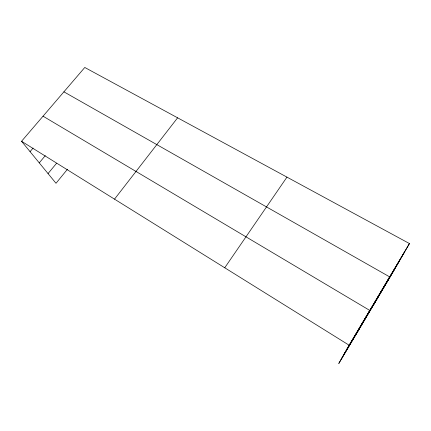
<?xml version="1.0" encoding="UTF-8"?>
<svg xmlns="http://www.w3.org/2000/svg" width="431" height="431" viewBox="0 0 431 431"><rect width="100%" height="100%" fill="white"/><g stroke="black" fill="none" stroke-linecap="round" stroke-linejoin="round"><path stroke-width="0.65" d="M409.45 243.563L349.142 345.226L338.766 363.532L390.421 276.416L409.45 243.563L84.778 67.468L21.55 141.271L56.003 183.283L67.468 169.243M356.345 333.885L369.782 310.433L43.041 116.187M373.391 305.137L389.683 276.891L63.901 91.835M346.519 349.853L404.666 251.823M343.728 354.772L399.564 260.631M341.104 359.406L394.737 268.966M224.74 267.775L286.96 177.13M114.517 199.149L177.61 117.819M48.051 173.585L56.493 163.36M39.253 162.859L45.282 155.645M30.062 151.653L33.079 148.092M21.55 141.271L349.142 345.226"/></g></svg>
